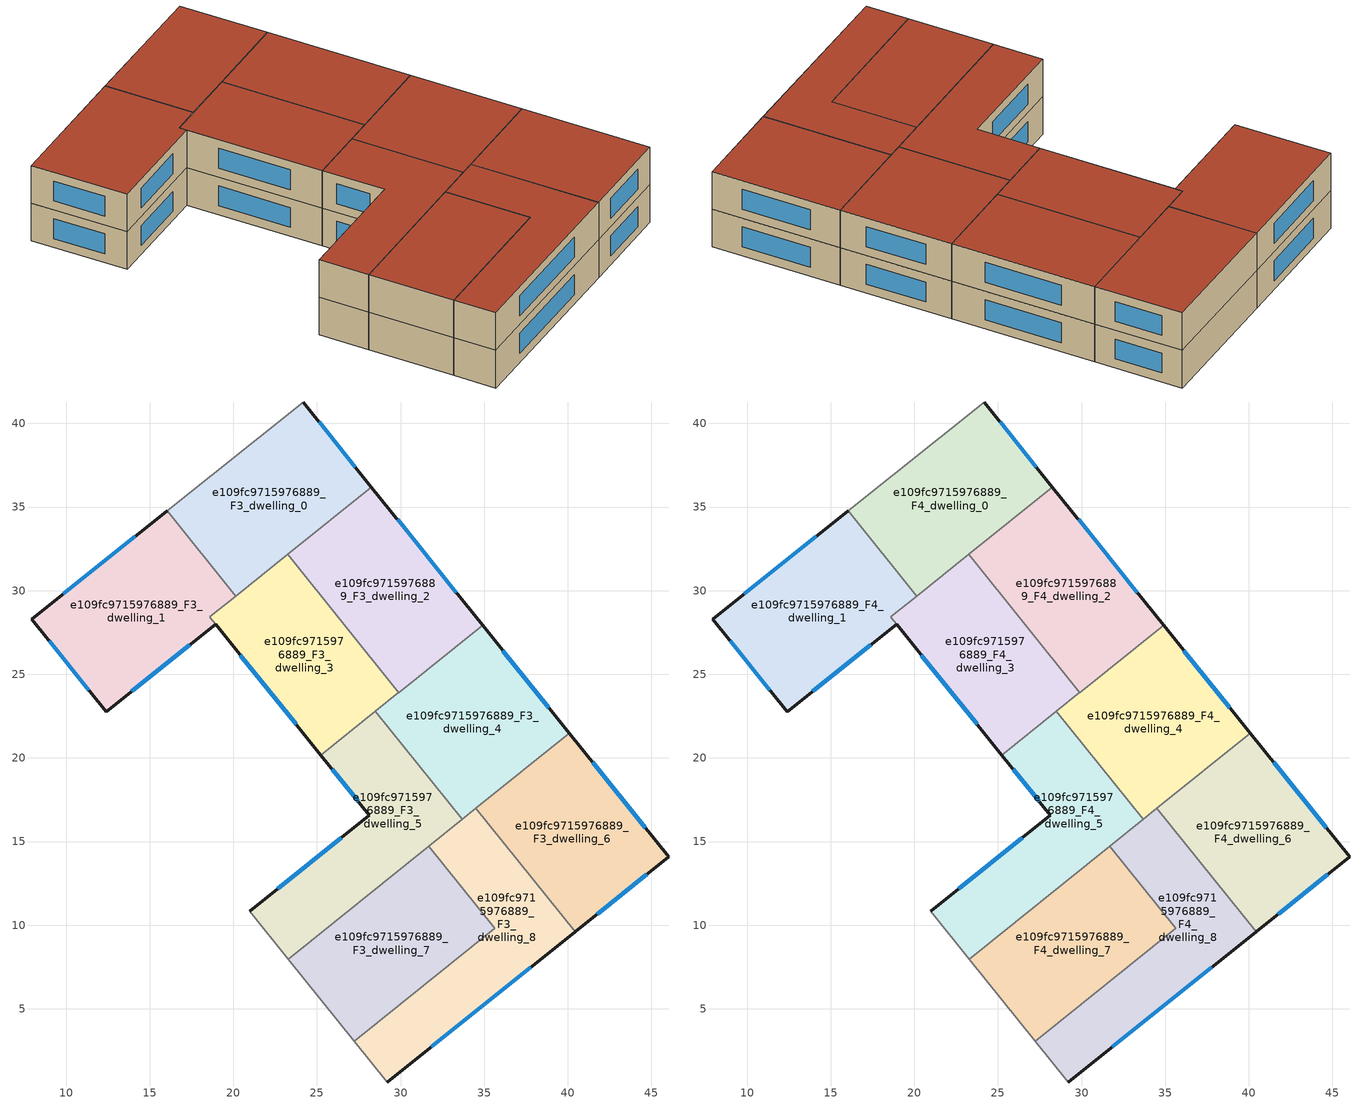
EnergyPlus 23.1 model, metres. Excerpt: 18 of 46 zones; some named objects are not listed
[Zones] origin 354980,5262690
e109fc9715976889_F3_dwelling_0
 floor to e109fc9715976889_F2_dwelling_0 (EU_floor_Construction): 24.17,41.28 28.26,36.2 20.14,29.67 16.04,34.78 z9
 wall outside (EU_wall_Construction): 28.26,36.2 24.17,41.28 z9:12
 wall to e109fc9715976889_F3_dwelling_1 (EU_wall_Construction): 16.04,34.78 20.14,29.67 z9:12
 wall adiabatic (EU_wall_Construction): 24.17,41.28 16.04,34.78 z9:12
 wall to e109fc9715976889_F3_dwelling_2 (EU_wall_Construction): 23.25,32.18 28.26,36.2 z9:12
 wall to e109fc9715976889_F3_dwelling_3 (EU_wall_Construction): 20.14,29.67 23.25,32.18 z9:12
 window (EU_Window_Construction): 27.3,37.39 25.13,40.09 z9.7:11.3
e109fc9715976889_F3_dwelling_1
 floor to e109fc9715976889_F2_dwelling_1 (EU_floor_Construction): 16.04,34.78 20.14,29.67 18.59,28.42 18.94,27.99 12.41,22.76 7.94,28.31 z9
 wall outside (EU_wall_Construction): 16.04,34.78 7.94,28.31 12.41,22.76 18.94,27.99 z9:12
 wall to e109fc9715976889_F3_dwelling_3 (EU_wall_Construction): 18.59,28.43 20.14,29.67 / 18.94,27.99 18.59,28.42 z9:12
 window (EU_Window_Construction): 14.13,33.26 9.84,29.83 / 13.94,23.99 17.41,26.76 / 8.99,27 11.36,24.06 z9.7:11.3
e109fc9715976889_F3_dwelling_2
 floor to e109fc9715976889_F2_dwelling_2 (EU_floor_Construction): 28.26,36.2 34.9,27.94 29.9,23.91 23.25,32.18 z9
 wall outside (EU_wall_Construction): 34.9,27.94 28.26,36.2 z9:12
 wall to e109fc9715976889_F3_dwelling_3 (EU_wall_Construction): 23.25,32.18 29.9,23.91 z9:12
 wall to e109fc9715976889_F3_dwelling_4 (EU_wall_Construction): 29.9,23.91 34.9,27.94 z9:12
 window (EU_Window_Construction): 33.34,29.88 29.82,34.26 z9.7:11.3
e109fc9715976889_F3_dwelling_3
 floor to e109fc9715976889_F2_dwelling_3 (EU_floor_Construction): 23.25,32.18 29.9,23.91 25.24,20.17 18.59,28.43 z9
 wall outside (EU_wall_Construction): 18.94,27.99 25.24,20.17 z9:12
 wall to e109fc9715976889_F3_dwelling_5 (EU_wall_Construction): 25.24,20.17 28.49,22.78 z9:12
 wall to e109fc9715976889_F3_dwelling_4 (EU_wall_Construction): 28.49,22.78 29.9,23.91 z9:12
 window (EU_Window_Construction): 20.42,26.15 23.76,22 z9.7:11.3
e109fc9715976889_F3_dwelling_4
 floor to e109fc9715976889_F2_dwelling_4 (EU_floor_Construction): 34.9,27.94 40.08,21.49 33.67,16.33 28.49,22.78 z9
 wall outside (EU_wall_Construction): 40.08,21.49 34.9,27.94 z9:12
 wall to e109fc9715976889_F3_dwelling_5 (EU_wall_Construction): 28.49,22.78 33.67,16.33 z9:12
 wall to e109fc9715976889_F3_dwelling_6 (EU_wall_Construction): 34.5,17 40.08,21.49 z9:12
 wall to e109fc9715976889_F3_dwelling_8 (EU_wall_Construction): 33.67,16.33 34.5,17 z9:12
 window (EU_Window_Construction): 38.87,23 36.12,26.42 z9.7:11.3
e109fc9715976889_F3_dwelling_5
 floor to e109fc9715976889_F2_dwelling_5 (EU_floor_Construction): 28.49,22.78 33.67,16.33 23.28,7.97 20.97,10.84 28.14,16.56 25.24,20.17 z9
 wall outside (EU_wall_Construction): 25.24,20.17 28.14,16.56 20.97,10.84 z9:12
 wall adiabatic (EU_wall_Construction): 20.97,10.84 23.28,7.97 z9:12
 wall to e109fc9715976889_F3_dwelling_7 (EU_wall_Construction): 23.28,7.97 31.68,14.73 z9:12
 wall to e109fc9715976889_F3_dwelling_8 (EU_wall_Construction): 31.68,14.73 33.67,16.33 z9:12
 window (EU_Window_Construction): 26.45,15.22 22.65,12.18 / 25.92,19.32 27.46,17.41 z9.7:11.3
e109fc9715976889_F3_dwelling_6
 floor to e109fc9715976889_F2_dwelling_6 (EU_floor_Construction): 40.08,21.49 46.04,14.08 40.44,9.61 34.5,17 z9
 wall outside (EU_wall_Construction): 40.44,9.61 46.04,14.08 40.08,21.49 z9:12
 wall to e109fc9715976889_F3_dwelling_8 (EU_wall_Construction): 34.5,17 40.44,9.61 z9:12
 window (EU_Window_Construction): 41.75,10.66 44.72,13.03 / 44.64,15.82 41.48,19.75 z9.7:11.3
e109fc9715976889_F3_dwelling_7
 floor to e109fc9715976889_F2_dwelling_7 (EU_floor_Construction): 31.68,14.73 35.64,9.81 27.23,3.06 23.28,7.97 z9
 wall to e109fc9715976889_F3_dwelling_8 (EU_wall_Construction): 27.23,3.06 35.64,9.81 31.68,14.73 z9:12
 wall adiabatic (EU_wall_Construction): 23.28,7.97 27.23,3.06 z9:12
e109fc9715976889_F3_dwelling_8
 floor to e109fc9715976889_F2_dwelling_8 (EU_floor_Construction): 34.5,17 40.44,9.61 29.19,0.62 27.23,3.06 35.64,9.81 31.68,14.73 z9
 wall outside (EU_wall_Construction): 29.19,0.62 40.44,9.61 z9:12
 wall adiabatic (EU_wall_Construction): 27.23,3.06 29.19,0.62 z9:12
 window (EU_Window_Construction): 31.83,2.73 37.79,7.5 z9.7:11.3
e109fc9715976889_F4_dwelling_0
 floor to e109fc9715976889_F3_dwelling_0 (EU_floor_Construction): 24.17,41.28 28.26,36.2 20.14,29.67 16.04,34.78 z12
 wall outside (EU_wall_Construction): 28.26,36.2 24.17,41.28 z12:15
 wall to e109fc9715976889_F4_dwelling_1 (EU_wall_Construction): 16.04,34.78 20.14,29.67 z12:15
 wall adiabatic (EU_wall_Construction): 24.17,41.28 16.04,34.78 z12:15
 wall to e109fc9715976889_F4_dwelling_2 (EU_wall_Construction): 23.25,32.18 28.26,36.2 z12:15
 wall to e109fc9715976889_F4_dwelling_3 (EU_wall_Construction): 20.14,29.67 23.25,32.18 z12:15
 window (EU_Window_Construction): 27.3,37.39 25.13,40.09 z12.7:14.3
 roof outside (EU_roof_Construction): 28.26,36.2 24.17,41.28 16.04,34.78 20.14,29.67 z15
e109fc9715976889_F4_dwelling_1
 floor to e109fc9715976889_F3_dwelling_1 (EU_floor_Construction): 16.04,34.78 20.14,29.67 18.59,28.42 18.94,27.99 12.41,22.76 7.94,28.31 z12
 wall outside (EU_wall_Construction): 16.04,34.78 7.94,28.31 12.41,22.76 18.94,27.99 z12:15
 wall to e109fc9715976889_F4_dwelling_3 (EU_wall_Construction): 18.59,28.43 20.14,29.67 / 18.94,27.99 18.59,28.42 z12:15
 window (EU_Window_Construction): 14.13,33.26 9.84,29.83 / 13.94,23.99 17.41,26.76 / 8.99,27 11.36,24.06 z12.7:14.3
 roof outside (EU_roof_Construction): 18.94,27.99 18.59,28.42 20.14,29.67 16.04,34.78 7.94,28.31 12.41,22.76 z15
e109fc9715976889_F4_dwelling_2
 floor to e109fc9715976889_F3_dwelling_2 (EU_floor_Construction): 28.26,36.2 34.9,27.94 29.9,23.91 23.25,32.18 z12
 wall outside (EU_wall_Construction): 34.9,27.94 28.26,36.2 z12:15
 wall to e109fc9715976889_F4_dwelling_3 (EU_wall_Construction): 23.25,32.18 29.9,23.91 z12:15
 wall to e109fc9715976889_F4_dwelling_4 (EU_wall_Construction): 29.9,23.91 34.9,27.94 z12:15
 window (EU_Window_Construction): 33.34,29.88 29.82,34.26 z12.7:14.3
 roof outside (EU_roof_Construction): 34.9,27.94 28.26,36.2 23.25,32.18 29.9,23.91 z15
e109fc9715976889_F4_dwelling_3
 floor to e109fc9715976889_F3_dwelling_3 (EU_floor_Construction): 23.25,32.18 29.9,23.91 25.24,20.17 18.59,28.43 z12
 wall outside (EU_wall_Construction): 18.94,27.99 25.24,20.17 z12:15
 wall to e109fc9715976889_F4_dwelling_5 (EU_wall_Construction): 25.24,20.17 28.49,22.78 z12:15
 wall to e109fc9715976889_F4_dwelling_4 (EU_wall_Construction): 28.49,22.78 29.9,23.91 z12:15
 window (EU_Window_Construction): 20.42,26.15 23.76,22 z12.7:14.3
 roof outside (EU_roof_Construction): 29.9,23.91 23.25,32.18 18.59,28.43 25.24,20.17 z15
e109fc9715976889_F4_dwelling_4
 floor to e109fc9715976889_F3_dwelling_4 (EU_floor_Construction): 34.9,27.94 40.08,21.49 33.67,16.33 28.49,22.78 z12
 wall outside (EU_wall_Construction): 40.08,21.49 34.9,27.94 z12:15
 wall to e109fc9715976889_F4_dwelling_5 (EU_wall_Construction): 28.49,22.78 33.67,16.33 z12:15
 wall to e109fc9715976889_F4_dwelling_6 (EU_wall_Construction): 34.5,17 40.08,21.49 z12:15
 wall to e109fc9715976889_F4_dwelling_8 (EU_wall_Construction): 33.67,16.33 34.5,17 z12:15
 window (EU_Window_Construction): 38.87,23 36.12,26.42 z12.7:14.3
 roof outside (EU_roof_Construction): 40.08,21.49 34.9,27.94 28.49,22.78 33.67,16.33 z15
e109fc9715976889_F4_dwelling_5
 floor to e109fc9715976889_F3_dwelling_5 (EU_floor_Construction): 28.49,22.78 33.67,16.33 23.28,7.97 20.97,10.84 28.14,16.56 25.24,20.17 z12
 wall outside (EU_wall_Construction): 25.24,20.17 28.14,16.56 20.97,10.84 z12:15
 wall adiabatic (EU_wall_Construction): 20.97,10.84 23.28,7.97 z12:15
 wall to e109fc9715976889_F4_dwelling_7 (EU_wall_Construction): 23.28,7.97 31.68,14.73 z12:15
 wall to e109fc9715976889_F4_dwelling_8 (EU_wall_Construction): 31.68,14.73 33.67,16.33 z12:15
 window (EU_Window_Construction): 26.45,15.22 22.65,12.18 / 25.92,19.32 27.46,17.41 z12.7:14.3
 roof outside (EU_roof_Construction): 33.67,16.33 28.49,22.78 25.24,20.17 28.14,16.56 20.97,10.84 23.28,7.97 z15
e109fc9715976889_F4_dwelling_6
 floor to e109fc9715976889_F3_dwelling_6 (EU_floor_Construction): 40.08,21.49 46.04,14.08 40.44,9.61 34.5,17 z12
 wall outside (EU_wall_Construction): 40.44,9.61 46.04,14.08 40.08,21.49 z12:15
 wall to e109fc9715976889_F4_dwelling_8 (EU_wall_Construction): 34.5,17 40.44,9.61 z12:15
 window (EU_Window_Construction): 41.75,10.66 44.72,13.03 / 44.64,15.82 41.48,19.75 z12.7:14.3
 roof outside (EU_roof_Construction): 46.04,14.08 40.08,21.49 34.5,17 40.44,9.61 z15
e109fc9715976889_F4_dwelling_7
 floor to e109fc9715976889_F3_dwelling_7 (EU_floor_Construction): 31.68,14.73 35.64,9.81 27.23,3.06 23.28,7.97 z12
 wall to e109fc9715976889_F4_dwelling_8 (EU_wall_Construction): 27.23,3.06 35.64,9.81 31.68,14.73 z12:15
 wall adiabatic (EU_wall_Construction): 23.28,7.97 27.23,3.06 z12:15
 roof outside (EU_roof_Construction): 35.64,9.81 31.68,14.73 23.28,7.97 27.23,3.06 z15
e109fc9715976889_F4_dwelling_8
 floor to e109fc9715976889_F3_dwelling_8 (EU_floor_Construction): 34.5,17 40.44,9.61 29.19,0.62 27.23,3.06 35.64,9.81 31.68,14.73 z12
 wall outside (EU_wall_Construction): 29.19,0.62 40.44,9.61 z12:15
 wall adiabatic (EU_wall_Construction): 27.23,3.06 29.19,0.62 z12:15
 window (EU_Window_Construction): 31.83,2.73 37.79,7.5 z12.7:14.3
 roof outside (EU_roof_Construction): 40.44,9.61 34.5,17 31.68,14.73 35.64,9.81 27.23,3.06 29.19,0.62 z15
[Building]
EU S2 Campaign: North Axis=0; Terrain=City; Solar Distribution=FullExterior
[Site:Location]
Budapest.Ferenc.Liszt.Intl.AP: Latitude=47.437; Longitude=19.256; Time Zone=1; Elevation=185
[SizingPeriod:WeatherFileDays]
AnnualSizingPeriod: Begin Month=1; Begin Day of Month=1; End Month=12; End Day of Month=31; Day of Week for Start Day=Monday; Use Weather File Daylight Saving Period=No; Use Weather File Rain and Snow Indicators=No
[MATERIAL]
EU_InternalMass_Material: Roughness=MediumRough; Thickness=0.1; Conductivity=1; Density=1800; Specific Heat=900; Thermal Absorptance=0.9; Solar Absorptance=0.7; Visible Absorptance=0.7
[MATERIAL:NOMASS] Roughness=MediumRough; Thermal Absorptance=0.9; Solar Absorptance=0.7; Visible Absorptance=0.7
Name | Thermal Resistance
EU_wall_NoMass | 0.832559
EU_roof_NoMass | 1.39638
EU_floor_NoMass | 0.872794
[WINDOWMATERIAL:SIMPLEGLAZINGSYSTEM]
EU_Window_SimpleGlazing: UFactor=2.79869; Solar Heat Gain Coefficient=0.75; Visible Transmittance=0.75
[CONSTRUCTION]
EU_wall_Construction: EU_wall_NoMass
EU_roof_Construction: EU_roof_NoMass
EU_floor_Construction: EU_floor_NoMass
EU_Window_Construction: EU_Window_SimpleGlazing
EU_InternalMass_Construction: EU_InternalMass_Material
[ZONE] Type=1; Multiplier=1; Ceiling Height=autocalculate; Floor Area=autocalculate; Part of Total Floor Area=Yes
Name | Volume
e109fc9715976889_F3_dwelling_0; e109fc9715976889_F4_dwelling_0 | 204.205
e109fc9715976889_F3_dwelling_1; e109fc9715976889_F4_dwelling_1 | 218.023
e109fc9715976889_F3_dwelling_2; e109fc9715976889_F4_dwelling_2 | 204.184
e109fc9715976889_F3_dwelling_3; e109fc9715976889_F4_dwelling_3 | 190.29
e109fc9715976889_F3_dwelling_4; e109fc9715976889_F4_dwelling_4 | 204.197
e109fc9715976889_F3_dwelling_5; e109fc9715976889_F4_dwelling_5 | 204.193
e109fc9715976889_F3_dwelling_6; e109fc9715976889_F4_dwelling_6 | 204.211
e109fc9715976889_F3_dwelling_7; e109fc9715976889_F4_dwelling_7 | 204.187
e109fc9715976889_F3_dwelling_8; e109fc9715976889_F4_dwelling_8 | 204.174
[INTERNALMASS] Construction=EU_InternalMass_Construction
Name | Zone or ZoneList | Surface Area
e109fc9715976889_F3_dwelling_0_EU_InternalMass | e109fc9715976889_F3_dwelling_0 | 68.0686
e109fc9715976889_F3_dwelling_1_EU_InternalMass | e109fc9715976889_F3_dwelling_1 | 72.6772
e109fc9715976889_F3_dwelling_2_EU_InternalMass | e109fc9715976889_F3_dwelling_2 | 68.0635
e109fc9715976889_F3_dwelling_3_EU_InternalMass | e109fc9715976889_F3_dwelling_3 | 63.4592
e109fc9715976889_F3_dwelling_4_EU_InternalMass | e109fc9715976889_F3_dwelling_4 | 68.0673
e109fc9715976889_F3_dwelling_5_EU_InternalMass | e109fc9715976889_F3_dwelling_5 | 68.0641
e109fc9715976889_F3_dwelling_6_EU_InternalMass | e109fc9715976889_F3_dwelling_6 | 68.0718
e109fc9715976889_F3_dwelling_7_EU_InternalMass | e109fc9715976889_F3_dwelling_7 | 68.0614
e109fc9715976889_F3_dwelling_8_EU_InternalMass | e109fc9715976889_F3_dwelling_8 | 68.058
e109fc9715976889_F4_dwelling_0_EU_InternalMass | e109fc9715976889_F4_dwelling_0 | 68.0686
e109fc9715976889_F4_dwelling_1_EU_InternalMass | e109fc9715976889_F4_dwelling_1 | 72.6772
e109fc9715976889_F4_dwelling_2_EU_InternalMass | e109fc9715976889_F4_dwelling_2 | 68.0635
e109fc9715976889_F4_dwelling_3_EU_InternalMass | e109fc9715976889_F4_dwelling_3 | 63.4592
e109fc9715976889_F4_dwelling_4_EU_InternalMass | e109fc9715976889_F4_dwelling_4 | 68.0673
e109fc9715976889_F4_dwelling_5_EU_InternalMass | e109fc9715976889_F4_dwelling_5 | 68.0641
e109fc9715976889_F4_dwelling_6_EU_InternalMass | e109fc9715976889_F4_dwelling_6 | 68.0718
e109fc9715976889_F4_dwelling_7_EU_InternalMass | e109fc9715976889_F4_dwelling_7 | 68.0614
e109fc9715976889_F4_dwelling_8_EU_InternalMass | e109fc9715976889_F4_dwelling_8 | 68.058
[OTHEREQUIPMENT] Fuel Type=Electricity; Design Level Calculation Method=Watts/Area; Power per Zone Floor Area=1; Fraction Latent=0; Fraction Radiant=0; Fraction Lost=0; Carbon Dioxide Generation Rate=0; EndUse Subcategory=EU_Step8_InternalGains
Name | Zone or ZoneList or Space or SpaceList | Schedule
EU_Step8_InternalGain_e109fc9715976889_F3_dwelling_0_f000 | e109fc9715976889_F3_dwelling_0 | EU_Step8_GainSchedule_e109fc9715976889_F3_dwelling_0_f000
EU_Step8_InternalGain_e109fc9715976889_F3_dwelling_1_f000 | e109fc9715976889_F3_dwelling_1 | EU_Step8_GainSchedule_e109fc9715976889_F3_dwelling_1_f000
EU_Step8_InternalGain_e109fc9715976889_F3_dwelling_2_f000 | e109fc9715976889_F3_dwelling_2 | EU_Step8_GainSchedule_e109fc9715976889_F3_dwelling_2_f000
EU_Step8_InternalGain_e109fc9715976889_F3_dwelling_3_f000 | e109fc9715976889_F3_dwelling_3 | EU_Step8_GainSchedule_e109fc9715976889_F3_dwelling_3_f000
EU_Step8_InternalGain_e109fc9715976889_F3_dwelling_4_f000 | e109fc9715976889_F3_dwelling_4 | EU_Step8_GainSchedule_e109fc9715976889_F3_dwelling_4_f000
EU_Step8_InternalGain_e109fc9715976889_F3_dwelling_5_f000 | e109fc9715976889_F3_dwelling_5 | EU_Step8_GainSchedule_e109fc9715976889_F3_dwelling_5_f000
EU_Step8_InternalGain_e109fc9715976889_F3_dwelling_6_f000 | e109fc9715976889_F3_dwelling_6 | EU_Step8_GainSchedule_e109fc9715976889_F3_dwelling_6_f000
EU_Step8_InternalGain_e109fc9715976889_F3_dwelling_7_f000 | e109fc9715976889_F3_dwelling_7 | EU_Step8_GainSchedule_e109fc9715976889_F3_dwelling_7_f000
EU_Step8_InternalGain_e109fc9715976889_F3_dwelling_8_f000 | e109fc9715976889_F3_dwelling_8 | EU_Step8_GainSchedule_e109fc9715976889_F3_dwelling_8_f000
EU_Step8_InternalGain_e109fc9715976889_F4_dwelling_0_f000 | e109fc9715976889_F4_dwelling_0 | EU_Step8_GainSchedule_e109fc9715976889_F4_dwelling_0_f000
EU_Step8_InternalGain_e109fc9715976889_F4_dwelling_1_f000 | e109fc9715976889_F4_dwelling_1 | EU_Step8_GainSchedule_e109fc9715976889_F4_dwelling_1_f000
EU_Step8_InternalGain_e109fc9715976889_F4_dwelling_2_f000 | e109fc9715976889_F4_dwelling_2 | EU_Step8_GainSchedule_e109fc9715976889_F4_dwelling_2_f000
EU_Step8_InternalGain_e109fc9715976889_F4_dwelling_3_f000 | e109fc9715976889_F4_dwelling_3 | EU_Step8_GainSchedule_e109fc9715976889_F4_dwelling_3_f000
EU_Step8_InternalGain_e109fc9715976889_F4_dwelling_4_f000 | e109fc9715976889_F4_dwelling_4 | EU_Step8_GainSchedule_e109fc9715976889_F4_dwelling_4_f000
EU_Step8_InternalGain_e109fc9715976889_F4_dwelling_5_f000 | e109fc9715976889_F4_dwelling_5 | EU_Step8_GainSchedule_e109fc9715976889_F4_dwelling_5_f000
EU_Step8_InternalGain_e109fc9715976889_F4_dwelling_6_f000 | e109fc9715976889_F4_dwelling_6 | EU_Step8_GainSchedule_e109fc9715976889_F4_dwelling_6_f000
EU_Step8_InternalGain_e109fc9715976889_F4_dwelling_7_f000 | e109fc9715976889_F4_dwelling_7 | EU_Step8_GainSchedule_e109fc9715976889_F4_dwelling_7_f000
EU_Step8_InternalGain_e109fc9715976889_F4_dwelling_8_f000 | e109fc9715976889_F4_dwelling_8 | EU_Step8_GainSchedule_e109fc9715976889_F4_dwelling_8_f000
[ZONEVENTILATION:DESIGNFLOWRATE] Schedule=EU_AlwaysOn; Design Flow Rate Calculation Method=AirChanges/Hour; Air Changes per Hour=0.475469; Ventilation Type=Natural; Fan Pressure Rise=0; Fan Total Efficiency=1; Constant Term Coefficient=1; Temperature Term Coefficient=0; Velocity Term Coefficient=0; Velocity Squared Term Coefficient=0; Minimum Indoor Temperature=-100; Maximum Indoor Temperature=100; Delta Temperature=-100; Minimum Outdoor Temperature=-100; Maximum Outdoor Temperature=100; Maximum Wind Speed=40
Name | Zone or ZoneList or Space or SpaceList
EU_ConstantAir_e109fc9715976889_F3_dwelling_0 | e109fc9715976889_F3_dwelling_0
EU_ConstantAir_e109fc9715976889_F3_dwelling_1 | e109fc9715976889_F3_dwelling_1
EU_ConstantAir_e109fc9715976889_F3_dwelling_2 | e109fc9715976889_F3_dwelling_2
EU_ConstantAir_e109fc9715976889_F3_dwelling_3 | e109fc9715976889_F3_dwelling_3
EU_ConstantAir_e109fc9715976889_F3_dwelling_4 | e109fc9715976889_F3_dwelling_4
EU_ConstantAir_e109fc9715976889_F3_dwelling_5 | e109fc9715976889_F3_dwelling_5
EU_ConstantAir_e109fc9715976889_F3_dwelling_6 | e109fc9715976889_F3_dwelling_6
EU_ConstantAir_e109fc9715976889_F3_dwelling_7 | e109fc9715976889_F3_dwelling_7
EU_ConstantAir_e109fc9715976889_F3_dwelling_8 | e109fc9715976889_F3_dwelling_8
EU_ConstantAir_e109fc9715976889_F4_dwelling_0 | e109fc9715976889_F4_dwelling_0
EU_ConstantAir_e109fc9715976889_F4_dwelling_1 | e109fc9715976889_F4_dwelling_1
EU_ConstantAir_e109fc9715976889_F4_dwelling_2 | e109fc9715976889_F4_dwelling_2
EU_ConstantAir_e109fc9715976889_F4_dwelling_3 | e109fc9715976889_F4_dwelling_3
EU_ConstantAir_e109fc9715976889_F4_dwelling_4 | e109fc9715976889_F4_dwelling_4
EU_ConstantAir_e109fc9715976889_F4_dwelling_5 | e109fc9715976889_F4_dwelling_5
EU_ConstantAir_e109fc9715976889_F4_dwelling_6 | e109fc9715976889_F4_dwelling_6
EU_ConstantAir_e109fc9715976889_F4_dwelling_7 | e109fc9715976889_F4_dwelling_7
EU_ConstantAir_e109fc9715976889_F4_dwelling_8 | e109fc9715976889_F4_dwelling_8
[HVACTEMPLATE:ZONE:IDEALLOADSAIRSYSTEM] System Availability Schedule=EU_AlwaysOn; Maximum Heating Supply Air Temperature=50; Minimum Cooling Supply Air Temperature=13; Maximum Heating Supply Air Humidity Ratio=0.0156; Minimum Cooling Supply Air Humidity Ratio=0.0077; Heating Limit=NoLimit; Cooling Limit=NoLimit; Heating Availability Schedule=EU_AlwaysOn; Cooling Availability Schedule=EU_CoolingOff; Dehumidification Control Type=ConstantSensibleHeatRatio; Cooling Sensible Heat Ratio=0.7; Dehumidification Setpoint=60; Humidification Control Type=None; Humidification Setpoint=30; Outdoor Air Method=None; Outdoor Air Flow Rate per Person=0.00944; Outdoor Air Flow Rate per Zone Floor Area=0; Outdoor Air Flow Rate per Zone=0; Demand Controlled Ventilation Type=None; Outdoor Air Economizer Type=NoEconomizer; Heat Recovery Type=None; Sensible Heat Recovery Effectiveness=0.7; Latent Heat Recovery Effectiveness=0.65
Name | Template Thermostat
e109fc9715976889_F3_dwelling_0 | EU_HeatOnly_e109fc9715976889_F3_dwelling_0
e109fc9715976889_F3_dwelling_1 | EU_HeatOnly_e109fc9715976889_F3_dwelling_1
e109fc9715976889_F3_dwelling_2 | EU_HeatOnly_e109fc9715976889_F3_dwelling_2
e109fc9715976889_F3_dwelling_3 | EU_HeatOnly_e109fc9715976889_F3_dwelling_3
e109fc9715976889_F3_dwelling_4 | EU_HeatOnly_e109fc9715976889_F3_dwelling_4
e109fc9715976889_F3_dwelling_5 | EU_HeatOnly_e109fc9715976889_F3_dwelling_5
e109fc9715976889_F3_dwelling_6 | EU_HeatOnly_e109fc9715976889_F3_dwelling_6
e109fc9715976889_F3_dwelling_7 | EU_HeatOnly_e109fc9715976889_F3_dwelling_7
e109fc9715976889_F3_dwelling_8 | EU_HeatOnly_e109fc9715976889_F3_dwelling_8
e109fc9715976889_F4_dwelling_0 | EU_HeatOnly_e109fc9715976889_F4_dwelling_0
e109fc9715976889_F4_dwelling_1 | EU_HeatOnly_e109fc9715976889_F4_dwelling_1
e109fc9715976889_F4_dwelling_2 | EU_HeatOnly_e109fc9715976889_F4_dwelling_2
e109fc9715976889_F4_dwelling_3 | EU_HeatOnly_e109fc9715976889_F4_dwelling_3
e109fc9715976889_F4_dwelling_4 | EU_HeatOnly_e109fc9715976889_F4_dwelling_4
e109fc9715976889_F4_dwelling_5 | EU_HeatOnly_e109fc9715976889_F4_dwelling_5
e109fc9715976889_F4_dwelling_6 | EU_HeatOnly_e109fc9715976889_F4_dwelling_6
e109fc9715976889_F4_dwelling_7 | EU_HeatOnly_e109fc9715976889_F4_dwelling_7
e109fc9715976889_F4_dwelling_8 | EU_HeatOnly_e109fc9715976889_F4_dwelling_8
[SIZING:ZONE] Zone Cooling Design Supply Air Temperature Input Method=SupplyAirTemperature; Zone Cooling Design Supply Air Temperature=13; Zone Heating Design Supply Air Temperature Input Method=SupplyAirTemperature; Zone Heating Design Supply Air Temperature=50; Zone Cooling Design Supply Air Humidity Ratio=0.008; Zone Heating Design Supply Air Humidity Ratio=0.008; Cooling Design Air Flow Method=DesignDay; Cooling Design Air Flow Rate=0; Cooling Minimum Air Flow per Zone Floor Area=0.000762; Cooling Minimum Air Flow=0; Cooling Minimum Air Flow Fraction=0.2; Heating Design Air Flow Method=DesignDay; Heating Design Air Flow Rate=0; Heating Maximum Air Flow per Zone Floor Area=0.002032; Heating Maximum Air Flow=0.141576; Heating Maximum Air Flow Fraction=0.3; Account for Dedicated Outdoor Air System=No; Dedicated Outdoor Air System Control Strategy=NeutralSupplyAir; Dedicated Outdoor Air Low Setpoint Temperature for Design=autosize; Dedicated Outdoor Air High Setpoint Temperature for Design=autosize; Zone Load Sizing Method=Sensible Load Only No Latent Load; Zone Latent Cooling Design Supply Air Humidity Ratio Input Method=HumidityRatioDifference; Zone Cooling Design Supply Air Humidity Ratio Difference=0.005; Zone Latent Heating Design Supply Air Humidity Ratio Input Method=HumidityRatioDifference; Zone Humidification Design Supply Air Humidity Ratio Difference=0.005
e109fc9715976889_F3_dwelling_0; e109fc9715976889_F3_dwelling_1; e109fc9715976889_F3_dwelling_2; e109fc9715976889_F3_dwelling_3; e109fc9715976889_F3_dwelling_4; e109fc9715976889_F3_dwelling_5; e109fc9715976889_F3_dwelling_6; e109fc9715976889_F3_dwelling_7; e109fc9715976889_F3_dwelling_8; e109fc9715976889_F4_dwelling_0; e109fc9715976889_F4_dwelling_1; e109fc9715976889_F4_dwelling_2; e109fc9715976889_F4_dwelling_3; e109fc9715976889_F4_dwelling_4; e109fc9715976889_F4_dwelling_5; e109fc9715976889_F4_dwelling_6; e109fc9715976889_F4_dwelling_7; e109fc9715976889_F4_dwelling_8
[SCHEDULE:CONSTANT]
Name | Hourly Value
EU_AlwaysOn | 1
EU_CoolingOff | 0
[SCHEDULE:FILE] Column Number=1; Rows to Skip at Top=0; Number of Hours of Data=8760; Column Separator=Comma; Interpolate to Timestep=No; Minutes per Item=60; Adjust Schedule for Daylight Savings=Yes
Name | File
EU_Step8_GainSchedule_e109fc9715976889_F3_dwelling_0_f000 | ../../schedules/e109fc9715976889/e109fc9715976889_F3_dwelling_0_f000_gain.csv
EU_Step8_GainSchedule_e109fc9715976889_F3_dwelling_1_f000 | ../../schedules/e109fc9715976889/e109fc9715976889_F3_dwelling_1_f000_gain.csv
EU_Step8_GainSchedule_e109fc9715976889_F3_dwelling_2_f000 | ../../schedules/e109fc9715976889/e109fc9715976889_F3_dwelling_2_f000_gain.csv
EU_Step8_GainSchedule_e109fc9715976889_F3_dwelling_3_f000 | ../../schedules/e109fc9715976889/e109fc9715976889_F3_dwelling_3_f000_gain.csv
EU_Step8_GainSchedule_e109fc9715976889_F3_dwelling_4_f000 | ../../schedules/e109fc9715976889/e109fc9715976889_F3_dwelling_4_f000_gain.csv
EU_Step8_GainSchedule_e109fc9715976889_F3_dwelling_5_f000 | ../../schedules/e109fc9715976889/e109fc9715976889_F3_dwelling_5_f000_gain.csv
EU_Step8_GainSchedule_e109fc9715976889_F3_dwelling_6_f000 | ../../schedules/e109fc9715976889/e109fc9715976889_F3_dwelling_6_f000_gain.csv
EU_Step8_GainSchedule_e109fc9715976889_F3_dwelling_7_f000 | ../../schedules/e109fc9715976889/e109fc9715976889_F3_dwelling_7_f000_gain.csv
EU_Step8_GainSchedule_e109fc9715976889_F3_dwelling_8_f000 | ../../schedules/e109fc9715976889/e109fc9715976889_F3_dwelling_8_f000_gain.csv
EU_Step8_GainSchedule_e109fc9715976889_F4_dwelling_0_f000 | ../../schedules/e109fc9715976889/e109fc9715976889_F4_dwelling_0_f000_gain.csv
EU_Step8_GainSchedule_e109fc9715976889_F4_dwelling_1_f000 | ../../schedules/e109fc9715976889/e109fc9715976889_F4_dwelling_1_f000_gain.csv
EU_Step8_GainSchedule_e109fc9715976889_F4_dwelling_2_f000 | ../../schedules/e109fc9715976889/e109fc9715976889_F4_dwelling_2_f000_gain.csv
EU_Step8_GainSchedule_e109fc9715976889_F4_dwelling_3_f000 | ../../schedules/e109fc9715976889/e109fc9715976889_F4_dwelling_3_f000_gain.csv
EU_Step8_GainSchedule_e109fc9715976889_F4_dwelling_4_f000 | ../../schedules/e109fc9715976889/e109fc9715976889_F4_dwelling_4_f000_gain.csv
EU_Step8_GainSchedule_e109fc9715976889_F4_dwelling_5_f000 | ../../schedules/e109fc9715976889/e109fc9715976889_F4_dwelling_5_f000_gain.csv
EU_Step8_GainSchedule_e109fc9715976889_F4_dwelling_6_f000 | ../../schedules/e109fc9715976889/e109fc9715976889_F4_dwelling_6_f000_gain.csv
EU_Step8_GainSchedule_e109fc9715976889_F4_dwelling_7_f000 | ../../schedules/e109fc9715976889/e109fc9715976889_F4_dwelling_7_f000_gain.csv
EU_Step8_GainSchedule_e109fc9715976889_F4_dwelling_8_f000 | ../../schedules/e109fc9715976889/e109fc9715976889_F4_dwelling_8_f000_gain.csv
